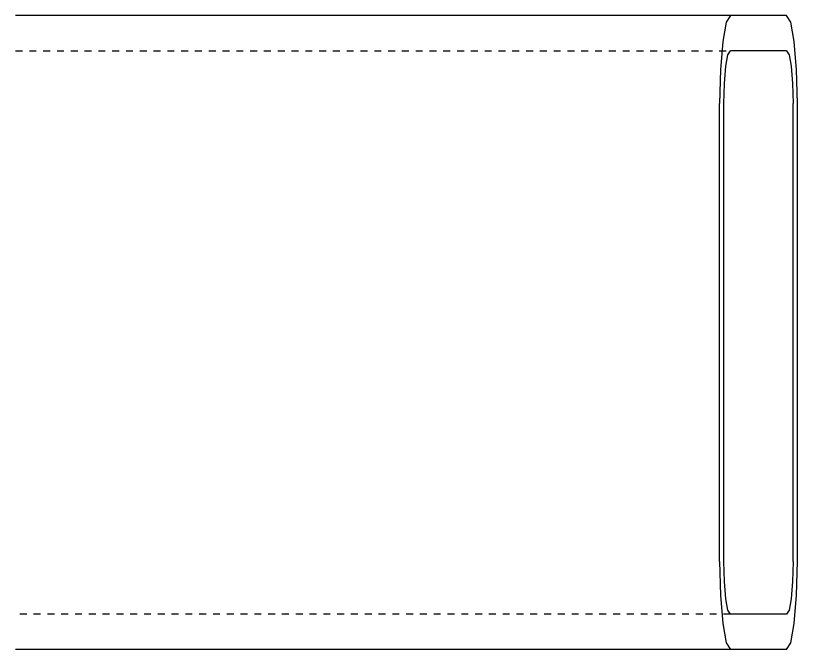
# Model space of a CAD drawing. Header units: millimetres. Extents: x 7 to 17818, y 7 to 378.
# Drawn here: x 17596.3 to 17818.4, y 13.5 to 193.5 of the extents above; entities that cross this region are included whole.
import ezdxf

# ---------------------------------------------------------------- set-up
doc = ezdxf.new("R2010")
doc.units = ezdxf.units.MM
doc.linetypes.add('DXK_LINE_DOT2', pattern=[3.9198, 1.9599, -1.9599])
doc.layers.add('STÅL', color=7, linetype='Continuous')

msp = doc.modelspace()

# ---------------------------------------------------------------- linework, layer by layer
at = {"layer": 'STÅL', "color": 2, "linetype": 'Continuous'}
for p, q in [((17815.32, 193.5), (17596.29, 193.5)), ((17799.36, 193.5), (17798.18, 191.6)), ((17816.5, 191.6), (17815.32, 193.5)), ((17798.18, 191.6), (17797.19, 186.18)), ((17817.49, 186.18), (17816.5, 191.6)), ((17797.19, 186.18), (17796.52, 178.07)), ((17818.16, 178.07), (17817.49, 186.18)), ((17798.06, 179.11), (17798.65, 182.36)), ((17798.65, 182.36), (17799.36, 183.5)), ((17815.32, 183.5), (17799.36, 183.5)), ((17815.32, 183.5), (17816.03, 182.36)), ((17816.03, 182.36), (17816.62, 179.11)), ((17796.52, 178.07), (17796.29, 168.5)), ((17797.66, 174.24), (17798.06, 179.11)), ((17816.62, 179.11), (17817.02, 174.24)), ((17818.39, 168.5), (17818.16, 178.07)), ((17797.52, 168.5), (17797.66, 174.24)), ((17817.02, 174.24), (17817.16, 168.5)), ((17796.29, 38.5), (17796.29, 168.5)), ((17797.52, 38.5), (17797.52, 168.5)), ((17817.16, 38.5), (17817.16, 168.5)), ((17818.39, 38.5), (17818.39, 168.5)), ((17796.29, 38.5), (17796.52, 28.93)), ((17797.66, 32.76), (17797.52, 38.5)), ((17817.16, 38.5), (17817.02, 32.76)), ((17818.16, 28.93), (17818.39, 38.5)), ((17798.06, 27.89), (17797.66, 32.76)), ((17817.02, 32.76), (17816.62, 27.89)), ((17796.52, 28.93), (17797.19, 20.82)), ((17817.49, 20.82), (17818.16, 28.93)), ((17798.65, 24.64), (17798.06, 27.89)), ((17816.62, 27.89), (17816.03, 24.64)), ((17799.36, 23.5), (17798.65, 24.64)), ((17816.03, 24.64), (17815.32, 23.5)), ((17815.32, 23.5), (17799.36, 23.5)), ((17797.19, 20.82), (17798.18, 15.4)), ((17816.5, 15.4), (17817.49, 20.82)), ((17815.32, 13.5), (17596.29, 13.5)), ((17798.18, 15.4), (17799.36, 13.5)), ((17815.32, 13.5), (17816.5, 15.4))]:
    msp.add_line(p, q, dxfattribs=at)
at = {"layer": 'STÅL', "color": 7, "linetype": 'DXK_LINE_DOT2'}
for p, q in [((17596.29, 183.5), (17799.36, 183.5)), ((17799.36, 23.5), (17596.29, 23.5))]:
    msp.add_line(p, q, dxfattribs=at)

doc.saveas('drawing.dxf')
